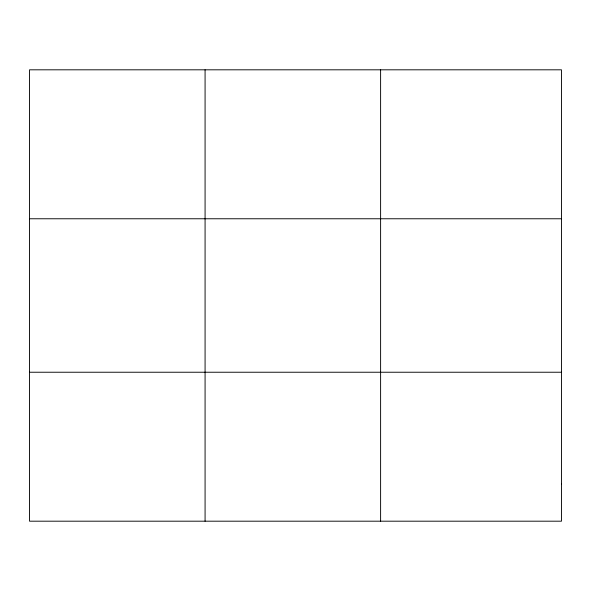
<?xml version="1.0" encoding="UTF-8"?>
<svg xmlns="http://www.w3.org/2000/svg" width="591" height="591" viewBox="0 0 591 591"><rect width="100%" height="100%" fill="white"/><g stroke="black" fill="none" stroke-linecap="round" stroke-linejoin="round"><path stroke-width="0.89" d="M205.077 69.812L205.077 521.188M380.604 69.812L380.604 521.188M29.55 218.766L561.45 218.766M29.55 372.234L561.45 372.234M561.45 483.948L561.45 521.188L29.55 521.188L29.55 69.812L561.45 69.812L561.45 483.948"/></g></svg>
